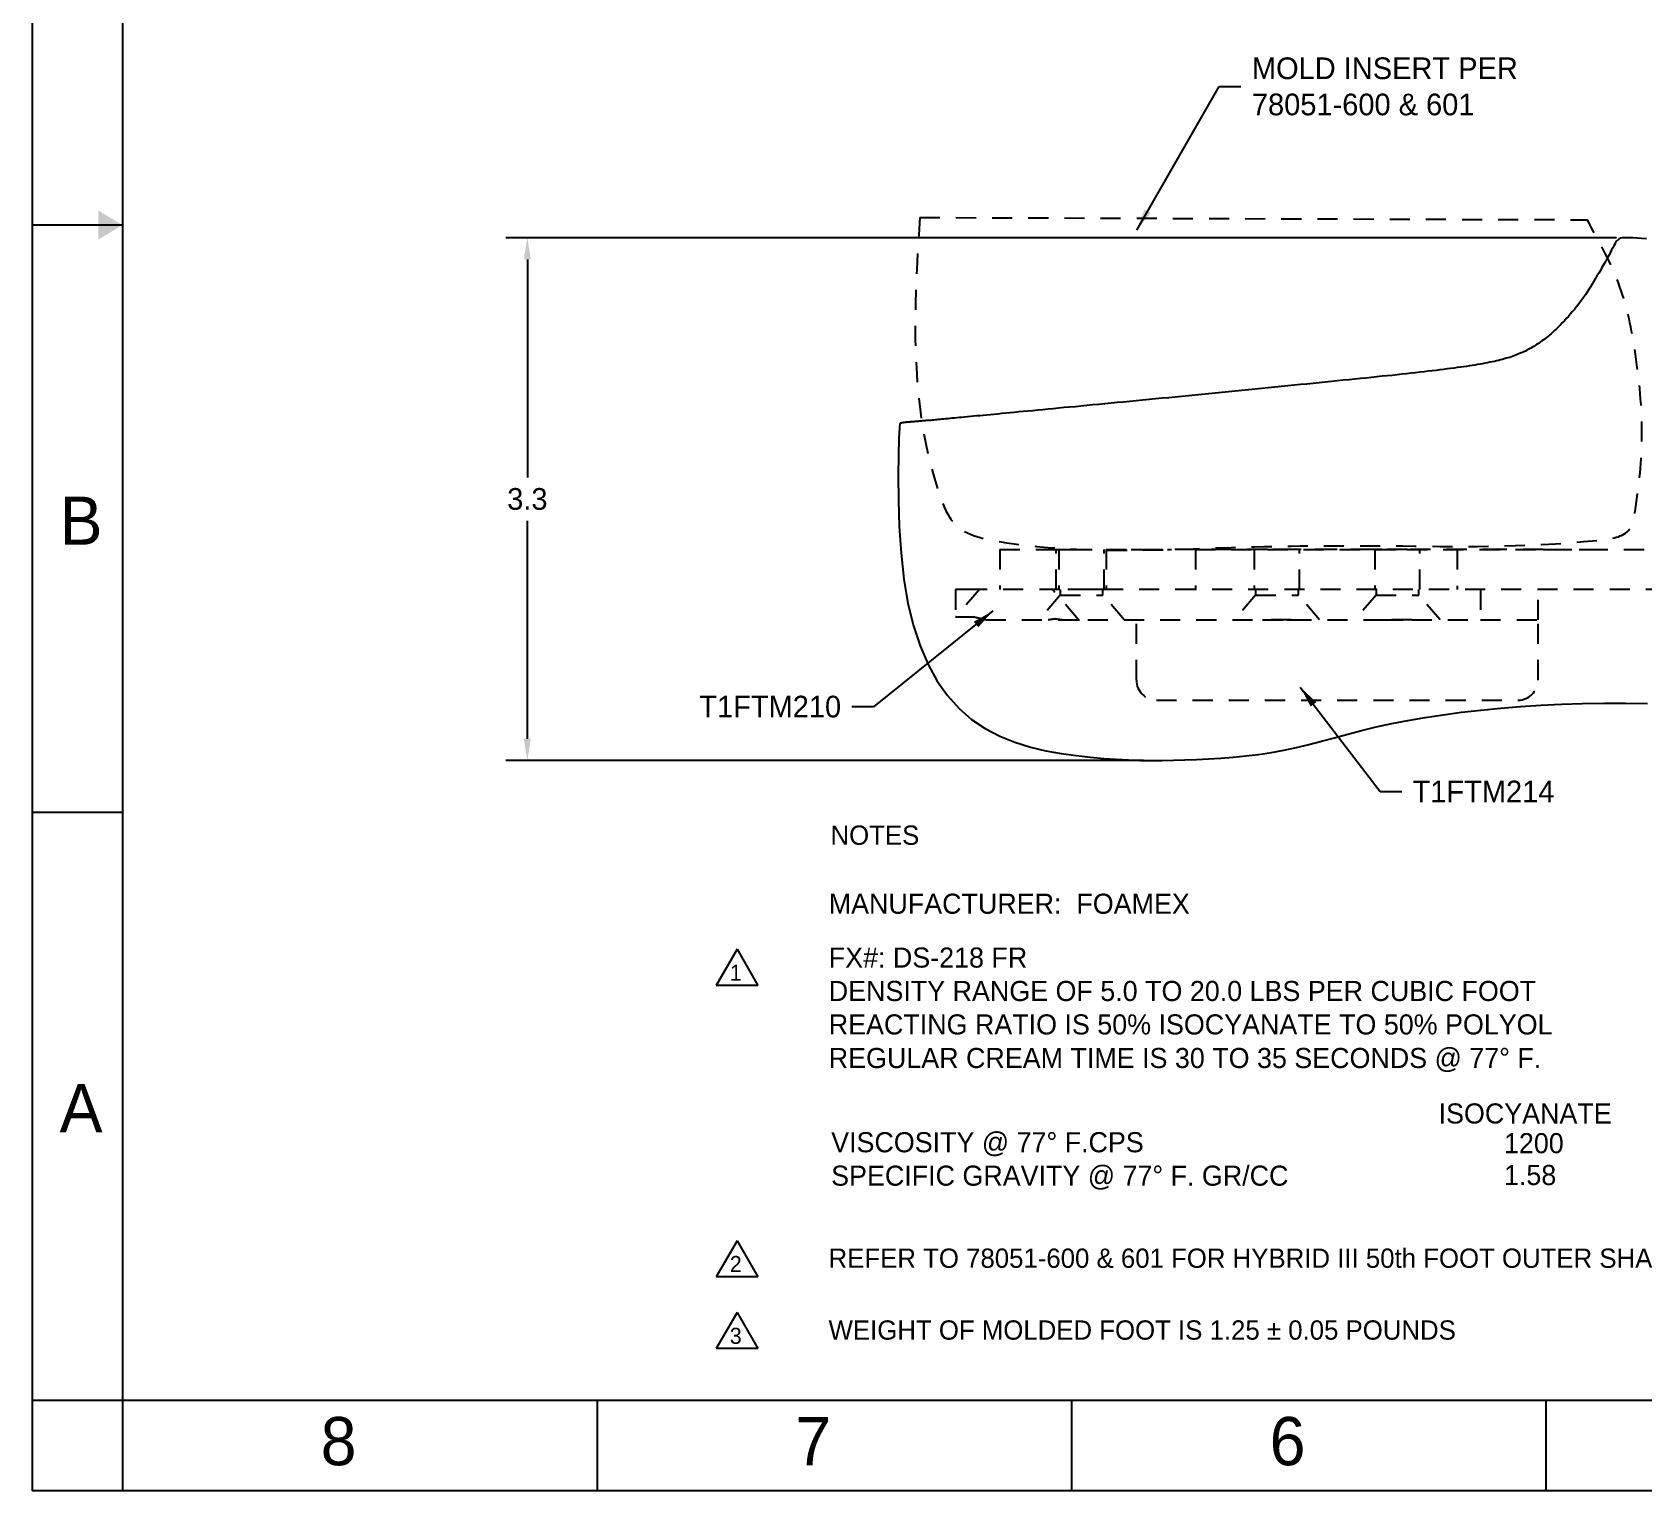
# Model space of a CAD drawing. Extents: x 2.9 to 27.6, y -9.5 to 6.2.
# Drawn here: x 2.88 to 12.9, y -9.54 to -0.46 of the extents above; entities that cross this region are included whole.
import ezdxf
from ezdxf.enums import TextEntityAlignment as Align

# ---------------------------------------------------------------- set-up
doc = ezdxf.new("R2010")
doc.units = 0
doc.header["$LTSCALE"] = 0.5
doc.header["$MEASUREMENT"] = 0
doc.linetypes.add('HIDDEN', pattern=[0.375, 0.25, -0.125])
doc.layers.get('0').update_dxf_attribs({"linetype": 'CONTINUOUS'})
doc.layers.get('DEFPOINTS').update_dxf_attribs({"linetype": 'CONTINUOUS'})
for name, color, linetype in [('AM_HID', 1, 'HIDDEN'), ('FOOT', 7, 'CONTINUOUS'), ('LABLE', 3, 'CONTINUOUS'), ('TBLOCK', 7, 'CONTINUOUS')]:
    doc.layers.add(name, color=color, linetype=linetype)
doc.dimstyles.get("Standard").update_dxf_attribs({"dimtxt": 0.18, "dimasz": 0.18, "dimexe": 0.18, "dimexo": 0.0625, "dimgap": 0.09, "dimtad": 0, "dimtih": 1, "dimtoh": 1, "dimdec": 4, "dimzin": 0, "dimdsep": 46, "dimtxsty": 'Standard', "dimcen": 0.09, "dimadec": 0, "dimazin": 0, "dimtfac": 1, "dimtdec": 4, "dimtofl": 0, "dimtmove": 0, "dimatfit": 3, "dimfxl": 0, "dimtolj": 1, "dimtzin": 0, "dimarcsym": 0})

# ---------------------------------------------------------------- blocks, each defined once
blk = doc.blocks.new('*D59')
at = {"color": 0, "linetype": 'ByBlock'}
for p, q in [((12.738, -2.837), (5.824, -2.837)), ((5.959, -2.972), (5.959, -4.328)), ((5.959, -5.954), (5.959, -4.598)), ((9.795, -6.089), (5.824, -6.089))]:
    blk.add_line(p, q, dxfattribs=at)
for points in [[(5.936, -2.972), (5.981, -2.972), (5.959, -2.837)], [(5.936, -5.954), (5.981, -5.954), (5.959, -6.089)]]:
    blk.add_solid(points, dxfattribs=at)
at = {"layer": 'DEFPOINTS', "color": 0, "linetype": 'ByBlock'}
for p in [(12.785, -2.837), (5.959, -6.089), (9.841, -6.089)]:
    blk.add_point(p, dxfattribs=at)
at = {"color": 0, "linetype": 'ByBlock', "insert": (5.959, -4.463), "char_height": 0.135, "attachment_point": 5}
blk.add_mtext('\\A1;3.3', dxfattribs=at)

msp = doc.modelspace()

# ---------------------------------------------------------------- linework, layer by layer
at = {"layer": 'AM_HID'}
for p, q in [((8.402, -1.613), (12.555, -1.627)), ((8.9, -3.678), (9.562, -3.678)), ((8.9, -3.678), (8.9, -3.928)), ((9.25, -3.928), (9.25, -3.678)), ((9.25, -3.678), (9.371, -3.678)), ((9.25, -3.678), (9.258, -3.678)), ((9.268, -3.678), (9.268, -3.928)), ((9.549, -3.928), (9.549, -3.678)), ((9.562, -3.678), (9.968, -3.678)), ((9.562, -3.678), (9.562, -3.928)), ((9.718, -3.678), (9.968, -3.678)), ((9.968, -3.678), (9.968, -3.678)), ((9.968, -3.678), (9.968, -3.678)), ((10.565, -3.678), (9.968, -3.678)), ((10.117, -3.678), (11.435, -3.678)), ((10.117, -3.678), (10.117, -3.928)), ((10.117, -3.678), (10.117, -3.678)), ((10.484, -3.678), (10.484, -3.928)), ((11.435, -3.678), (10.565, -3.678)), ((10.725, -3.679), (10.565, -3.679)), ((10.565, -3.679), (11.435, -3.679)), ((10.765, -3.928), (10.765, -3.678)), ((11.225, -3.679), (10.775, -3.679)), ((11.234, -3.678), (11.234, -3.928)), ((11.435, -3.679), (11.275, -3.679)), ((11.435, -3.678), (14.846, -3.678)), ((12.031, -3.678), (11.435, -3.678)), ((11.515, -3.678), (11.515, -3.678)), ((11.515, -3.678), (11.515, -3.678)), ((11.515, -3.928), (11.515, -3.678)), ((11.525, -3.678), (11.525, -3.678)), ((11.525, -3.678), (11.525, -3.678)), ((11.747, -3.678), (11.747, -3.679)), ((11.747, -3.679), (11.747, -3.928)), ((11.747, -3.679), (11.747, -3.679)), ((12.281, -3.678), (12.031, -3.678)), ((12.281, -3.678), (12.619, -3.678)), ((12.619, -3.678), (12.681, -3.678)), ((8.75, -3.928), (8.625, -3.928)), ((8.773, -3.928), (8.625, -4.098)), ((8.625, -3.928), (8.625, -4.098)), ((9.271, -3.928), (8.735, -3.928)), ((9.276, -3.963), (9.143, -4.116)), ((9.227, -3.928), (9.227, -3.928)), ((9.227, -3.928), (9.227, -3.928)), ((9.227, -3.928), (9.227, -3.928)), ((9.39, -4.116), (9.227, -3.928)), ((9.448, -3.928), (9.271, -3.928)), ((9.276, -3.928), (9.276, -3.963)), ((9.276, -3.928), (9.276, -3.928)), ((9.276, -3.928), (9.276, -3.928)), ((9.276, -3.963), (9.542, -3.963)), ((9.562, -3.928), (9.448, -3.928)), ((9.562, -3.928), (9.448, -3.928)), ((9.542, -3.928), (9.542, -3.928)), ((9.542, -3.928), (9.542, -3.928)), ((9.542, -3.963), (9.542, -3.928)), ((9.674, -4.116), (9.542, -3.963)), ((10.117, -3.928), (9.562, -3.928)), ((14.846, -3.928), (10.117, -3.928)), ((10.492, -3.963), (10.359, -4.116)), ((10.492, -3.928), (10.492, -3.963)), ((10.492, -3.963), (10.758, -3.963)), ((10.758, -3.963), (10.758, -3.928)), ((10.89, -4.116), (10.758, -3.963)), ((11.242, -3.963), (11.109, -4.116)), ((11.242, -3.928), (11.242, -3.963)), ((11.242, -3.963), (11.508, -3.963)), ((11.508, -3.963), (11.508, -3.928)), ((11.64, -4.116), (11.508, -3.963)), ((11.892, -3.928), (11.892, -4.116)), ((11.892, -3.928), (11.892, -3.928)), ((12.25, -3.928), (12.25, -3.928)), ((12.25, -4.116), (12.25, -3.928)), ((8.625, -4.098), (8.735, -4.098)), ((8.812, -4.116), (9.271, -4.116)), ((9.271, -4.116), (9.448, -4.116)), ((9.448, -4.116), (10.535, -4.116)), ((9.75, -4.116), (9.75, -4.116)), ((9.75, -4.491), (9.75, -4.116)), ((10.535, -4.116), (10.536, -4.116)), ((10.714, -4.116), (10.535, -4.116)), ((10.536, -4.116), (10.714, -4.116)), ((10.687, -4.116), (10.714, -4.116)), ((10.714, -4.116), (11.285, -4.116)), ((10.714, -4.116), (10.714, -4.116)), ((11.285, -4.116), (11.286, -4.116)), ((11.464, -4.116), (11.285, -4.116)), ((11.286, -4.116), (11.464, -4.116)), ((11.464, -4.116), (11.892, -4.116)), ((11.464, -4.116), (11.464, -4.116)), ((11.892, -4.116), (12.25, -4.116)), ((12.25, -4.491), (12.25, -4.116)), ((9.875, -4.616), (12.125, -4.616))]:
    msp.add_line(p, q, dxfattribs=at)
for points in [[(10.775, -3.679), (10.75, -3.679), (10.725, -3.679)], [(11.275, -3.679), (11.25, -3.679), (11.225, -3.679)], [(8.812, -4.116), (8.735, -4.098)], [(8.735, -4.098), (8.812, -4.116)], [(9.288, -4.116), (9.244, -4.11), (9.201, -4.116)], [(9.201, -4.116), (9.244, -4.11), (9.288, -4.116)]]:
    msp.add_lwpolyline(points, dxfattribs=at)
for centre, start, end in [((9.875, -4.491), 180, 270), ((12.125, -4.491), 270, 0)]:
    msp.add_arc(centre, 0.125, start, end, dxfattribs=at)
msp.add_spline([(8.402, -1.613), (8.527, -3.343), (8.617, -3.517), (8.93, -3.635), (10.432, -3.663), (11.329, -3.656), (12.623, -3.621), (12.82, -3.552), (12.854, -3.441), (12.897, -2.97), (12.854, -2.448), (12.76, -2.046), (12.555, -1.627)], degree=3, dxfattribs=at)
at = {"layer": 'FOOT'}
for points in [[(12.926, -1.746), (12.895, -1.743), (12.867, -1.741), (12.841, -1.74), (12.819, -1.739), (12.8, -1.739), (12.785, -1.739), (12.773, -1.74), (12.764, -1.742), (12.756, -1.745), (12.75, -1.749), (12.744, -1.754), (12.739, -1.761), (12.733, -1.769), (12.728, -1.779), (12.721, -1.79), (12.715, -1.802), (12.708, -1.815), (12.701, -1.829), (12.694, -1.844), (12.685, -1.859), (12.677, -1.875), (12.667, -1.891), (12.658, -1.908), (12.648, -1.925), (12.638, -1.942), (12.628, -1.959), (12.617, -1.976), (12.607, -1.993), (12.597, -2.01), (12.586, -2.028), (12.576, -2.044), (12.566, -2.061), (12.555, -2.078), (12.545, -2.094), (12.534, -2.11), (12.523, -2.126), (12.511, -2.141), (12.5, -2.156), (12.488, -2.171), (12.476, -2.186), (12.463, -2.2), (12.451, -2.214), (12.439, -2.228), (12.426, -2.242), (12.414, -2.255), (12.401, -2.268), (12.389, -2.281), (12.377, -2.293), (12.365, -2.305), (12.353, -2.316), (12.342, -2.326), (12.331, -2.336), (12.321, -2.345), (12.311, -2.353), (12.301, -2.361), (12.292, -2.368), (12.283, -2.375), (12.274, -2.381), (12.266, -2.387), (12.257, -2.393), (12.249, -2.399), (12.24, -2.404), (12.232, -2.41), (12.223, -2.415), (12.215, -2.42), (12.206, -2.425), (12.197, -2.43), (12.189, -2.435), (12.18, -2.439), (12.171, -2.444), (12.162, -2.448), (12.153, -2.452), (12.144, -2.456), (12.134, -2.46), (12.125, -2.464), (12.115, -2.468), (12.105, -2.472), (12.095, -2.475), (12.084, -2.479), (12.074, -2.483), (12.063, -2.486), (12.052, -2.489), (12.04, -2.493), (12.028, -2.496), (12.016, -2.499), (12.004, -2.502), (11.991, -2.505), (11.978, -2.508), (11.964, -2.511), (11.95, -2.514), (11.936, -2.517), (11.921, -2.52), (11.906, -2.523), (11.891, -2.525), (11.874, -2.528), (11.858, -2.531), (11.841, -2.534), (11.823, -2.536), (11.805, -2.539), (11.786, -2.542), (11.767, -2.544), (11.747, -2.547), (11.727, -2.55), (11.706, -2.553), (11.684, -2.555), (11.662, -2.558), (11.639, -2.561), (11.616, -2.564), (11.592, -2.567), (11.567, -2.57), (11.541, -2.573), (11.515, -2.576), (11.488, -2.579), (11.46, -2.582), (11.432, -2.585), (11.403, -2.588), (11.373, -2.591), (11.342, -2.595), (11.311, -2.598), (11.279, -2.601), (11.247, -2.605), (11.213, -2.608), (11.179, -2.612), (11.145, -2.615), (11.11, -2.619), (11.074, -2.623), (11.038, -2.626), (11.001, -2.63), (10.964, -2.634), (10.926, -2.638), (10.888, -2.642), (10.85, -2.645), (10.811, -2.649), (10.772, -2.653), (10.732, -2.657), (10.692, -2.661), (10.652, -2.665), (10.612, -2.669), (10.571, -2.673), (10.53, -2.677), (10.489, -2.681), (10.448, -2.685), (10.407, -2.69), (10.365, -2.694), (10.324, -2.698), (10.282, -2.702), (10.24, -2.706), (10.199, -2.71), (10.157, -2.714), (10.116, -2.718), (10.074, -2.722), (10.033, -2.726), (9.992, -2.73), (9.951, -2.734), (9.91, -2.738), (9.869, -2.742), (9.829, -2.746), (9.788, -2.75), (9.748, -2.754), (9.709, -2.757), (9.669, -2.761), (9.63, -2.765), (9.592, -2.769), (9.554, -2.772), (9.516, -2.776), (9.479, -2.779), (9.442, -2.783), (9.405, -2.786), (9.37, -2.79), (9.334, -2.793), (9.3, -2.796), (9.266, -2.8), (9.232, -2.803), (9.2, -2.806), (9.167, -2.809), (9.136, -2.812), (9.105, -2.815), (9.075, -2.818), (9.046, -2.82), (9.018, -2.823), (8.99, -2.826), (8.963, -2.828), (8.937, -2.831), (8.912, -2.833), (8.887, -2.836), (8.863, -2.838), (8.84, -2.84), (8.818, -2.842), (8.796, -2.844), (8.775, -2.846), (8.755, -2.848), (8.736, -2.85), (8.717, -2.852), (8.699, -2.853), (8.681, -2.855), (8.664, -2.857), (8.648, -2.858), (8.632, -2.86), (8.617, -2.861), (8.603, -2.862), (8.589, -2.864), (8.576, -2.865), (8.563, -2.866), (8.551, -2.867), (8.539, -2.868), (8.528, -2.869), (8.517, -2.87), (8.507, -2.871), (8.497, -2.872), (8.488, -2.873), (8.479, -2.874), (8.471, -2.875), (8.463, -2.875), (8.455, -2.876), (8.448, -2.877), (8.441, -2.877), (8.435, -2.878), (8.429, -2.878), (8.423, -2.879), (8.417, -2.879), (8.412, -2.88), (8.408, -2.88), (8.403, -2.881), (8.399, -2.881), (8.395, -2.881), (8.391, -2.882), (8.388, -2.882), (8.384, -2.882), (8.381, -2.883), (8.378, -2.883), (8.376, -2.883), (8.373, -2.883), (8.371, -2.883), (8.369, -2.884), (8.367, -2.884), (8.365, -2.884), (8.363, -2.884), (8.361, -2.884), (8.359, -2.884), (8.358, -2.884), (8.356, -2.884), (8.355, -2.885), (8.353, -2.885), (8.352, -2.885), (8.35, -2.885), (8.349, -2.885), (8.348, -2.885), (8.346, -2.885), (8.345, -2.885), (8.344, -2.885), (8.342, -2.885), (8.341, -2.886), (8.34, -2.886), (8.338, -2.886), (8.337, -2.886), (8.336, -2.886), (8.334, -2.886), (8.333, -2.886), (8.332, -2.886), (8.33, -2.886), (8.329, -2.886), (8.328, -2.886), (8.327, -2.887), (8.325, -2.887), (8.324, -2.887), (8.323, -2.887), (8.321, -2.887), (8.32, -2.887), (8.319, -2.887), (8.318, -2.887), (8.316, -2.887), (8.315, -2.888), (8.314, -2.888), (8.313, -2.888), (8.311, -2.888), (8.31, -2.888), (8.309, -2.888), (8.308, -2.888), (8.307, -2.888), (8.305, -2.889), (8.304, -2.889), (8.303, -2.889), (8.302, -2.889), (8.301, -2.889), (8.3, -2.889), (8.299, -2.89), (8.297, -2.89), (8.296, -2.89), (8.295, -2.89), (8.294, -2.89), (8.293, -2.891), (8.291, -2.891), (8.29, -2.891), (8.288, -2.891), (8.287, -2.892), (8.285, -2.892), (8.283, -2.892), (8.281, -2.893), (8.279, -2.893), (8.277, -2.894)], [(8.277, -2.894), (8.275, -2.919), (8.272, -2.987), (8.269, -3.09), (8.268, -3.222), (8.269, -3.372), (8.274, -3.535), (8.285, -3.701), (8.303, -3.863), (8.328, -4.014), (8.362, -4.153), (8.404, -4.279), (8.453, -4.394), (8.51, -4.497), (8.574, -4.588), (8.646, -4.668), (8.724, -4.736), (8.809, -4.793), (8.9, -4.84), (8.994, -4.878), (9.09, -4.908), (9.187, -4.931), (9.282, -4.948), (9.375, -4.961), (9.464, -4.971), (9.547, -4.979), (9.625, -4.984), (9.7, -4.988), (9.771, -4.991), (9.841, -4.991), (9.911, -4.991), (9.98, -4.99), (10.051, -4.988), (10.124, -4.985), (10.199, -4.982), (10.276, -4.977), (10.353, -4.971), (10.432, -4.963), (10.511, -4.954), (10.59, -4.942), (10.668, -4.928), (10.746, -4.911), (10.824, -4.892), (10.902, -4.872), (10.983, -4.85), (11.066, -4.828), (11.152, -4.805), (11.243, -4.783), (11.339, -4.762), (11.44, -4.742), (11.547, -4.724), (11.659, -4.707), (11.774, -4.691), (11.894, -4.678), (12.016, -4.666), (12.141, -4.656), (12.268, -4.647), (12.397, -4.641), (12.527, -4.637), (12.659, -4.634), (12.794, -4.634), (12.931, -4.637)]]:
    msp.add_lwpolyline(points, dxfattribs=at)
at = {"layer": 'LABLE'}
for p, q in [((7.264, -6.166), (7.134, -6.391)), ((7.264, -6.166), (7.394, -6.391)), ((7.394, -6.391), (7.134, -6.391)), ((7.264, -7.979), (7.134, -8.204)), ((7.264, -7.979), (7.394, -8.204)), ((7.394, -8.204), (7.134, -8.204)), ((7.264, -8.425), (7.134, -8.65)), ((7.264, -8.425), (7.394, -8.65)), ((7.394, -8.65), (7.134, -8.65))]:
    msp.add_line(p, q, dxfattribs=at)
at = {"layer": 'TBLOCK'}
for p, q in [((2.877, 6.215), (2.877, -9.535)), ((3.439, 1.996), (3.439, -9.535)), ((3.439, -1.66), (2.877, -1.66)), ((3.439, -5.316), (2.877, -5.316)), ((27.627, -8.973), (2.877, -8.973)), ((6.393, -8.973), (6.393, -9.535)), ((9.346, -8.973), (9.346, -9.535)), ((12.299, -8.973), (12.299, -9.535)), ((27.627, -9.535), (2.877, -9.535))]:
    msp.add_line(p, q, dxfattribs=at)
msp.add_solid([(3.439, -1.66), (3.289, -1.57), (3.289, -1.75)], dxfattribs=at)

# ---------------------------------------------------------------- texts
for s, height, p in [('NOTES', 0.12, (7.846, -5.516)), ('MANUFACTURER:  FOAMEX', 0.125, (7.835, -5.945)), ('FX#: DS-218 FR ', 0.125, (7.835, -6.28)), ('DENSITY RANGE OF 5.0 TO 20.0 LBS PER CUBIC FOOT', 0.125, (7.835, -6.488)), ('REACTING RATIO IS 50% ISOCYANATE TO 50% POLYOL', 0.125, (7.835, -6.696)), ('REGULAR CREAM TIME IS 30 TO 35 SECONDS @ 77%%D F.', 0.125, (7.835, -6.905)), ('ISOCYANATE', 0.125, (11.631, -7.25)), ('VISCOSITY @ 77%%D F.CPS', 0.125, (7.85, -7.429)), ('1200', 0.125, (12.038, -7.435)), ('SPECIFIC GRAVITY @ 77%%d F. GR/CC', 0.125, (7.85, -7.637)), ('1.58', 0.125, (12.038, -7.633)), ('REFER TO 78051-600 & 601 FOR HYBRID III 50th FOOT OUTER SHAPE', 0.12, (7.834, -8.148)), ('WEIGHT OF MOLDED FOOT IS 1.25 %%P 0.05 POUNDS', 0.12, (7.834, -8.595))]:
    msp.add_text(s, height=height).set_placement(p)
at = {"char_height": 0.135}
for s, insert, attachment_point in [('{MOLD INSERT PER }\\P{78051-600 & 601}', (10.469, -0.798), 4), ('{T1FTM210}', (7.912, -4.657), 6), ('{T1FTM214}', (11.469, -5.184), 4)]:
    msp.add_mtext(s, dxfattribs=dict(at, insert=insert, attachment_point=attachment_point))
at = {"layer": 'LABLE'}
for s, p in [('1', (7.219, -6.362)), ('2', (7.219, -8.174)), ('3', (7.219, -8.621))]:
    msp.add_text(s, height=0.1, dxfattribs=at).set_placement(p)
at = {"layer": 'TBLOCK'}
for s, p in [('B', (3.181, -3.499)), ('A', (3.181, -7.155)), ('8', (4.784, -9.226)), ('7', (7.738, -9.226)), ('6', (10.691, -9.226))]:
    msp.add_text(s, height=0.3, dxfattribs=at).set_placement(p, align=Align.MIDDLE)

# ---------------------------------------------------------------- dimensions: what is measured, and where the dimension line sits
dim = msp.add_linear_dim(base=(5.959, -4.991), p1=(12.785, -1.739), p2=(9.841, -4.991), angle=90, dimstyle='Standard', override={"dimscale": 0.75, "dimdec": 1})
dim.commit()
dim.dimension.update_dxf_attribs({"geometry": '*D59', "text_midpoint": (5.959, -3.365), "dimtype": 160, "insert": (0, 1.098)})

# ---------------------------------------------------------------- leaders
at = {"annotation_type": 0, "has_hookline": 1}
for points, hookline_direction, text_width in [([(9.752, -1.692), (10.266, -0.798), (10.401, -0.798)], 0, 1.845), ([(8.857, -4.061), (8.114, -4.657), (7.979, -4.657)], 1, 0.585), ([(10.77, -4.535), (11.267, -5.184), (11.402, -5.184)], 0, 0.585)]:
    msp.add_leader(points, dimstyle='Standard', override={"dimscale": 0.75}, dxfattribs=dict(at, hookline_direction=hookline_direction, text_width=text_width))

doc.saveas('drawing.dxf')
